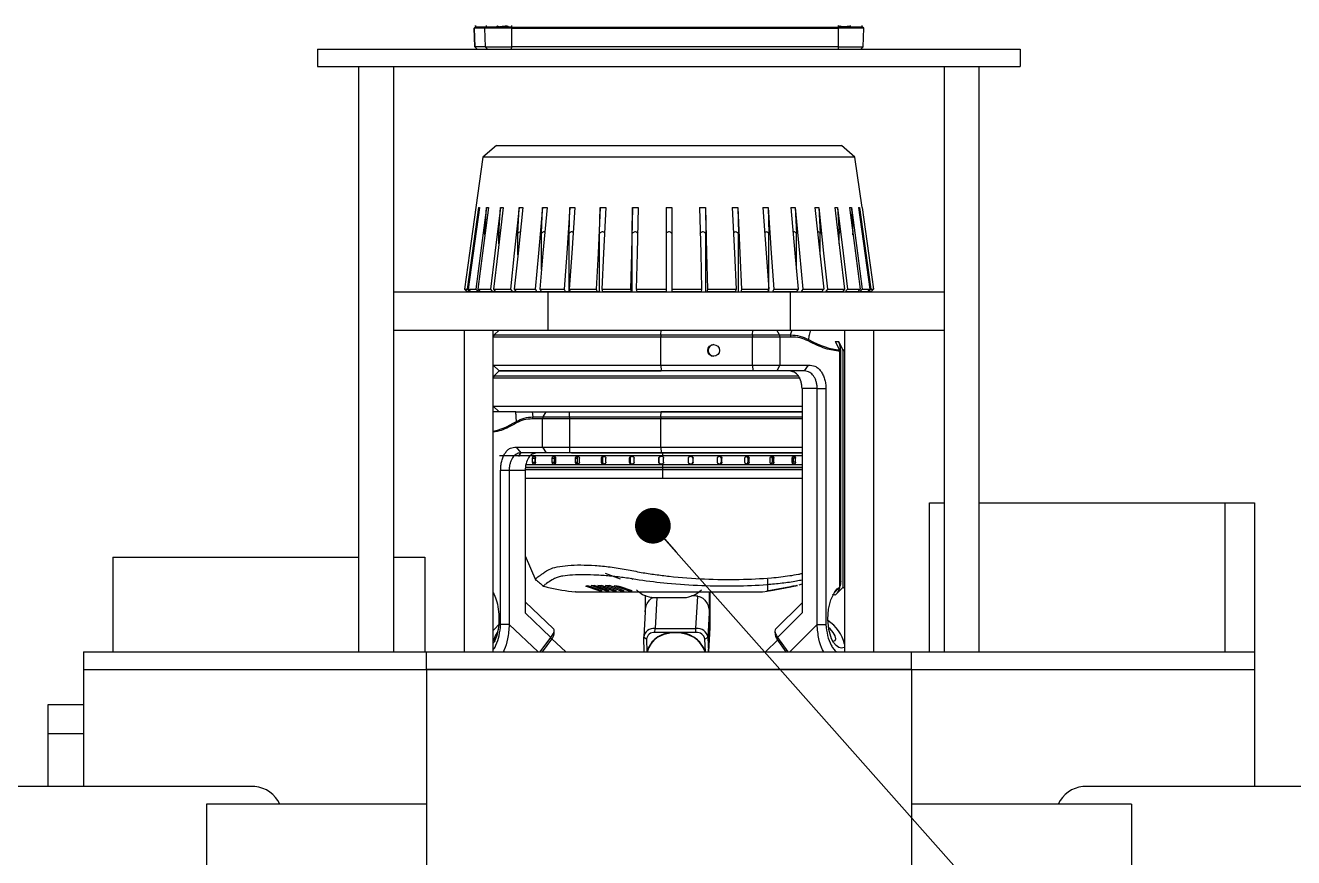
# Model space of a CAD drawing. Header units: millimetres. Extents: x 0 to 297, y 0 to 210.
# Drawn here: x 140.25 to 176.35, y 159.02 to 182.72 of the extents above; entities that cross this region are included whole.
import ezdxf

# ---------------------------------------------------------------- set-up
doc = ezdxf.new("R2010")
doc.units = ezdxf.units.MM
doc.layers.add('图框', color=7, linetype='Continuous')
doc.dimstyles.new('SLDDIMSTYLE0', dxfattribs={"dimtxt": 0.18, "dimasz": 1.016, "dimexe": 0, "dimexo": 0.0625, "dimgap": 0, "dimtad": 0, "dimtih": 1, "dimtoh": 1, "dimdec": 0, "dimrnd": 1e-09, "dimzin": 0, "dimdsep": 46, "dimtxsty": 'Standard', "dimblk1": 'DOT', "dimblk2": 'DOT', "dimsah": 1, "dimcen": 0.09, "dimadec": 0, "dimazin": 0, "dimtfac": 1.016, "dimtdec": 0, "dimtofl": 0, "dimtmove": 0, "dimatfit": 3, "dimldrblk": 'DOT', "dimfxl": 1, "dimfrac": 2, "dimtolj": 1, "dimtzin": 0, "dimarcsym": 0})

# ---------------------------------------------------------------- blocks, each defined once
blk = doc.blocks.new('_Dot')
at = {"color": 0, "linetype": 'ByBlock', "lineweight": -2}
blk.add_line((-0.5, 0), (-1, 0), dxfattribs=at)
at = {"color": 0, "linetype": 'ByBlock', "const_width": 0.5}
blk.add_lwpolyline([(-0.25, 0, 1), (0.25, 0, 1)], format="xyb", close=True, dxfattribs=at)

msp = doc.modelspace()

# ---------------------------------------------------------------- linework, layer by layer
at = {"color": 7, "linetype": 'Continuous', "lineweight": 25}
for p, q in [((153.063, 182.72), (153.066, 182.67)), ((153.066, 182.67), (153.064, 182.72)), ((153.36, 182.72), (153.363, 182.67)), ((153.689, 182.691), (153.667, 182.704)), ((153.682, 182.704), (153.685, 182.705)), ((153.686, 182.703), (153.682, 182.704)), ((153.715, 182.684), (153.738, 182.67)), ((153.981, 182.691), (153.959, 182.704)), ((154.082, 182.72), (154.082, 182.67)), ((163.394, 182.67), (163.394, 182.72)), ((163.417, 182.691), (163.396, 182.704)), ((163.74, 182.704), (163.741, 182.706)), ((164.068, 182.67), (164.071, 182.72)), ((153.055, 182.67), (153.023, 182.637)), ((153.023, 182.637), (153.055, 182.67)), ((153.023, 182.637), (153.041, 182.111)), ((153.319, 182.637), (153.023, 182.637)), ((153.041, 182.111), (153.023, 182.637)), ((153.023, 182.637), (153.023, 182.637)), ((153.351, 182.67), (153.055, 182.67)), ((153.351, 182.67), (153.319, 182.637)), ((154.091, 182.637), (153.319, 182.637)), ((153.319, 182.637), (153.337, 182.111)), ((153.363, 182.67), (153.351, 182.67)), ((154.09, 182.67), (153.351, 182.67)), ((154.016, 182.671), (154.013, 182.672)), ((154.035, 182.67), (154.052, 182.67)), ((154.082, 182.67), (154.09, 182.67)), ((154.091, 182.637), (154.09, 182.67)), ((154.09, 182.67), (163.386, 182.67)), ((154.091, 182.111), (154.091, 182.637)), ((154.091, 182.637), (163.387, 182.637)), ((163.386, 182.67), (163.394, 182.67)), ((163.386, 182.67), (163.387, 182.637)), ((164.08, 182.67), (163.386, 182.67)), ((163.387, 182.637), (163.386, 182.111)), ((164.112, 182.637), (163.387, 182.637)), ((164.112, 182.637), (164.08, 182.67)), ((164.093, 182.111), (164.112, 182.637)), ((148.567, 182.045), (148.567, 181.545)), ((148.567, 182.045), (168.567, 182.045)), ((153.041, 182.111), (153.11, 182.045)), ((153.337, 182.111), (153.041, 182.111)), ((153.11, 182.045), (153.041, 182.111)), ((153.041, 182.111), (153.041, 182.111)), ((153.337, 182.111), (154.091, 182.111)), ((153.337, 182.111), (153.406, 182.045)), ((154.089, 182.045), (154.091, 182.111)), ((163.386, 182.111), (154.091, 182.111)), ((163.386, 182.111), (163.384, 182.045)), ((163.386, 182.111), (164.093, 182.111)), ((164.024, 182.045), (164.093, 182.111)), ((168.567, 182.045), (168.567, 181.545)), ((148.567, 181.545), (168.567, 181.545)), ((149.734, 181.545), (149.734, 164.878)), ((150.734, 164.878), (150.734, 181.545)), ((166.4, 181.545), (166.4, 164.878)), ((167.4, 164.878), (167.4, 181.545)), ((153.653, 179.296), (153.273, 178.966)), ((153.653, 179.296), (158.567, 179.296)), ((158.567, 179.296), (163.482, 179.296)), ((163.861, 178.966), (163.482, 179.296)), ((153.273, 178.966), (153.072, 177.533)), ((158.567, 178.966), (153.273, 178.966)), ((163.861, 178.966), (158.567, 178.966)), ((164.063, 177.533), (163.861, 178.966)), ((153.141, 177.533), (153.17, 177.533)), ((153.329, 176.793), (153.375, 177.533)), ((153.375, 177.533), (153.432, 177.533)), ((153.724, 176.793), (153.767, 177.533)), ((153.767, 177.533), (153.85, 177.533)), ((154.266, 176.793), (154.304, 177.533)), ((154.304, 177.533), (154.411, 177.533)), ((154.94, 176.793), (154.971, 177.533)), ((154.971, 177.533), (155.099, 177.533)), ((155.723, 176.793), (155.747, 177.533)), ((155.747, 177.533), (155.892, 177.533)), ((156.593, 176.793), (156.609, 177.533)), ((156.609, 177.533), (156.766, 177.533)), ((157.522, 176.793), (157.531, 177.533)), ((157.531, 177.533), (157.695, 177.533)), ((158.484, 177.533), (158.65, 177.533)), ((158.484, 177.533), (158.484, 175.212)), ((158.65, 177.533), (158.65, 175.212)), ((159.439, 177.533), (159.603, 177.533)), ((159.603, 177.533), (159.612, 176.793)), ((160.368, 177.533), (160.525, 177.533)), ((160.525, 177.533), (160.542, 176.793)), ((161.242, 177.533), (161.387, 177.533)), ((161.387, 177.533), (161.411, 176.793)), ((162.035, 177.533), (162.163, 177.533)), ((162.163, 177.533), (162.195, 176.793)), ((162.723, 177.533), (162.83, 177.533)), ((162.83, 177.533), (162.868, 176.793)), ((163.284, 177.533), (163.368, 177.533)), ((163.368, 177.533), (163.41, 176.793)), ((163.702, 177.533), (163.759, 177.533)), ((163.759, 177.533), (163.805, 176.793)), ((163.964, 177.533), (163.993, 177.533)), ((153.337, 176.813), (153.329, 176.793)), ((153.329, 176.752), (153.329, 176.793)), ((153.724, 176.498), (153.724, 176.793)), ((154.266, 176.188), (154.266, 176.793)), ((154.94, 175.77), (154.94, 176.793)), ((155.723, 175.13), (155.723, 176.793)), ((156.593, 175.13), (156.593, 176.793)), ((157.522, 175.13), (157.522, 176.793)), ((159.612, 175.13), (159.612, 176.793)), ((160.542, 175.13), (160.542, 176.793)), ((161.411, 175.13), (161.411, 176.793)), ((162.195, 175.77), (162.195, 176.793)), ((162.868, 176.188), (162.868, 176.793)), ((163.41, 176.498), (163.41, 176.793)), ((163.805, 176.793), (163.798, 176.811)), ((163.805, 176.752), (163.805, 176.793)), ((150.734, 175.128), (155.115, 175.128)), ((152.746, 175.212), (152.82, 175.212)), ((152.891, 175.13), (152.818, 175.13)), ((152.849, 175.212), (153.069, 175.212)), ((152.92, 175.13), (152.891, 175.13)), ((153.136, 175.13), (152.92, 175.13)), ((153.126, 175.212), (153.484, 175.212)), ((153.193, 175.13), (153.136, 175.13)), ((153.546, 175.13), (153.193, 175.13)), ((153.63, 175.13), (153.546, 175.13)), ((153.568, 175.212), (154.054, 175.212)), ((154.109, 175.13), (153.63, 175.13)), ((154.049, 175.13), (154.049, 175.128)), ((154.216, 175.13), (154.109, 175.13)), ((154.161, 175.212), (154.762, 175.212)), ((154.808, 175.13), (154.216, 175.13)), ((154.935, 175.13), (154.808, 175.13)), ((154.889, 175.212), (155.584, 175.212)), ((155.62, 175.13), (154.935, 175.13)), ((155.115, 175.128), (155.115, 174.045)), ((155.115, 175.128), (162.019, 175.128)), ((155.584, 175.212), (155.62, 175.13)), ((155.723, 175.13), (155.62, 175.13)), ((155.723, 175.13), (155.765, 175.13)), ((155.729, 175.212), (156.498, 175.212)), ((155.729, 175.212), (155.765, 175.13)), ((156.522, 175.13), (155.765, 175.13)), ((156.359, 175.13), (156.359, 175.128)), ((156.498, 175.212), (156.522, 175.13)), ((156.593, 175.13), (156.522, 175.13)), ((156.593, 175.13), (156.679, 175.13)), ((156.654, 175.212), (157.474, 175.212)), ((156.654, 175.212), (156.679, 175.13)), ((157.487, 175.13), (156.679, 175.13)), ((157.474, 175.212), (157.487, 175.13)), ((157.522, 175.13), (157.487, 175.13)), ((157.522, 175.13), (157.651, 175.13)), ((157.638, 175.212), (158.484, 175.212)), ((157.638, 175.212), (157.651, 175.13)), ((158.484, 175.13), (157.651, 175.13)), ((158.484, 175.212), (158.484, 175.13)), ((158.484, 175.13), (158.65, 175.13)), ((158.65, 175.212), (159.496, 175.212)), ((158.65, 175.212), (158.65, 175.13)), ((159.483, 175.13), (158.65, 175.13)), ((159.496, 175.212), (159.483, 175.13)), ((159.483, 175.13), (159.612, 175.13)), ((159.612, 175.13), (159.648, 175.13)), ((159.66, 175.212), (159.648, 175.13)), ((160.455, 175.13), (159.648, 175.13)), ((159.66, 175.212), (160.48, 175.212)), ((160.48, 175.212), (160.455, 175.13)), ((160.455, 175.13), (160.542, 175.13)), ((160.542, 175.13), (160.612, 175.13)), ((160.636, 175.212), (160.612, 175.13)), ((161.37, 175.13), (160.612, 175.13)), ((160.636, 175.212), (161.406, 175.212)), ((160.775, 175.128), (160.775, 175.13)), ((161.406, 175.212), (161.37, 175.13)), ((161.37, 175.13), (161.411, 175.13)), ((161.411, 175.13), (161.514, 175.13)), ((161.55, 175.212), (161.514, 175.13)), ((162.199, 175.13), (161.514, 175.13)), ((161.55, 175.212), (162.245, 175.212)), ((162.019, 175.128), (162.019, 174.045)), ((162.019, 175.128), (166.4, 175.128)), ((162.199, 175.13), (162.327, 175.13)), ((162.918, 175.13), (162.327, 175.13)), ((162.373, 175.212), (162.973, 175.212)), ((162.918, 175.13), (163.025, 175.13)), ((163.505, 175.13), (163.025, 175.13)), ((163.08, 175.212), (163.567, 175.212)), ((163.085, 175.128), (163.085, 175.13)), ((163.505, 175.13), (163.588, 175.13)), ((163.941, 175.13), (163.588, 175.13)), ((163.65, 175.212), (164.009, 175.212)), ((163.941, 175.13), (163.998, 175.13)), ((164.215, 175.13), (163.998, 175.13)), ((164.066, 175.212), (164.285, 175.212)), ((164.215, 175.13), (164.244, 175.13)), ((164.317, 175.13), (164.244, 175.13)), ((164.314, 175.212), (164.388, 175.212)), ((150.734, 174.045), (155.115, 174.045)), ((152.734, 174.045), (152.734, 164.878)), ((153.567, 164.878), (153.567, 174.045)), ((153.732, 174.045), (153.592, 173.904)), ((155.115, 174.045), (162.019, 174.045)), ((158.339, 173.904), (158.345, 174.045)), ((160.945, 173.904), (160.951, 174.045)), ((161.714, 173.904), (161.638, 174.045)), ((162.019, 174.045), (166.4, 174.045)), ((162.028, 173.904), (162.072, 174.046)), ((163.567, 174.045), (163.567, 164.878)), ((164.4, 164.878), (164.4, 174.045)), ((158.338, 173.845), (153.567, 173.845)), ((153.592, 173.904), (158.339, 173.904)), ((160.944, 173.845), (158.338, 173.845)), ((158.338, 173.046), (158.338, 173.845)), ((158.339, 173.904), (160.945, 173.904)), ((160.944, 173.046), (160.944, 173.845)), ((161.727, 173.845), (160.944, 173.845)), ((160.945, 173.904), (161.714, 173.904)), ((161.714, 173.904), (162.028, 173.904)), ((161.727, 173.845), (161.727, 173.046)), ((162.042, 173.845), (161.727, 173.845)), ((163.3, 173.718), (163.39, 173.718)), ((163.3, 173.718), (163.424, 173.484)), ((163.39, 173.718), (163.514, 173.484)), ((163.455, 173.452), (163.433, 173.452)), ((163.434, 166.719), (163.434, 173.44)), ((163.455, 166.886), (163.455, 173.452)), ((163.567, 173.451), (163.524, 173.44)), ((163.524, 166.719), (163.524, 173.44)), ((153.567, 173.046), (153.734, 172.88)), ((153.567, 173.046), (158.338, 173.046)), ((158.338, 173.046), (160.944, 173.046)), ((158.338, 173.046), (158.345, 172.88)), ((160.944, 173.046), (160.951, 172.88)), ((160.944, 173.046), (161.727, 173.046)), ((161.727, 173.046), (161.637, 172.88)), ((161.727, 173.046), (162.537, 173.046)), ((162.424, 172.88), (162.537, 173.046)), ((162.299, 172.679), (153.567, 172.679)), ((153.734, 172.88), (153.592, 172.738)), ((153.592, 172.738), (162.264, 172.738)), ((158.345, 172.88), (153.734, 172.88)), ((153.734, 172.88), (158.345, 172.88)), ((160.951, 172.88), (158.345, 172.88)), ((161.637, 172.88), (160.951, 172.88)), ((162.424, 172.88), (161.637, 172.88)), ((162.786, 172.38), (162.355, 172.38)), ((162.355, 172.38), (162.355, 165.99)), ((162.786, 172.38), (163.034, 172.38)), ((162.786, 165.658), (162.786, 172.38)), ((163.034, 172.38), (163.034, 165.658)), ((153.567, 171.88), (153.734, 171.713)), ((153.567, 171.88), (162.355, 171.88)), ((154.204, 171.713), (153.567, 171.713)), ((154.669, 171.713), (154.693, 171.571)), ((154.669, 171.713), (155.074, 171.713)), ((154.971, 171.512), (154.677, 171.512)), ((154.693, 171.571), (154.986, 171.571)), ((155.732, 171.512), (154.971, 171.512)), ((154.971, 170.713), (154.971, 171.512)), ((154.986, 171.571), (155.074, 171.713)), ((154.986, 171.571), (155.733, 171.571)), ((155.074, 171.713), (155.739, 171.713)), ((158.338, 171.512), (155.732, 171.512)), ((155.732, 171.512), (155.732, 170.713)), ((155.733, 171.571), (155.739, 171.713)), ((155.733, 171.571), (158.339, 171.571)), ((155.739, 171.713), (158.345, 171.713)), ((158.338, 170.713), (158.338, 171.512)), ((162.355, 171.512), (158.338, 171.512)), ((158.339, 171.571), (158.345, 171.713)), ((158.339, 171.571), (162.355, 171.571)), ((158.345, 171.713), (162.355, 171.713)), ((162.355, 171.713), (158.345, 171.713)), ((154.222, 170.713), (154.971, 170.713)), ((154.222, 170.713), (154.346, 170.546)), ((154.29, 170.463), (154.364, 170.546)), ((154.29, 170.463), (154.29, 170.444)), ((155.074, 170.546), (154.346, 170.546)), ((154.736, 170.446), (154.716, 170.446)), ((154.971, 170.713), (155.732, 170.713)), ((154.971, 170.713), (155.074, 170.546)), ((155.739, 170.546), (155.074, 170.546)), ((155.306, 170.446), (155.281, 170.446)), ((155.732, 170.713), (158.338, 170.713)), ((155.732, 170.713), (155.739, 170.546)), ((158.345, 170.546), (155.739, 170.546)), ((155.975, 170.446), (155.947, 170.446)), ((156.723, 170.446), (156.692, 170.446)), ((157.527, 170.446), (157.494, 170.446)), ((158.362, 170.446), (158.329, 170.446)), ((158.338, 170.713), (158.345, 170.546)), ((158.338, 170.713), (162.355, 170.713)), ((162.355, 170.546), (158.345, 170.546)), ((158.379, 170.443), (158.362, 170.446)), ((158.383, 170.546), (158.379, 170.463)), ((158.379, 170.463), (158.379, 170.443)), ((159.204, 170.446), (159.171, 170.446)), ((160.026, 170.446), (159.994, 170.446)), ((160.804, 170.446), (160.774, 170.446)), ((161.514, 170.446), (161.488, 170.446)), ((162.134, 170.446), (162.112, 170.446)), ((153.775, 165.658), (153.775, 170.046)), ((154.018, 170.046), (153.775, 170.046)), ((154.473, 170.046), (154.018, 170.046)), ((154.018, 170.046), (154.018, 165.658)), ((154.473, 170.046), (154.473, 165.99)), ((154.686, 170.28), (154.686, 170.396)), ((154.686, 170.396), (154.752, 170.396)), ((154.686, 170.28), (154.752, 170.28)), ((154.736, 170.23), (154.716, 170.23)), ((154.752, 170.396), (154.752, 170.28)), ((154.767, 170.28), (154.767, 170.396)), ((155.245, 170.28), (155.245, 170.396)), ((155.245, 170.396), (155.301, 170.396)), ((155.245, 170.28), (155.301, 170.28)), ((155.306, 170.23), (155.281, 170.23)), ((155.301, 170.396), (155.301, 170.28)), ((155.343, 170.28), (155.343, 170.396)), ((155.905, 170.28), (155.905, 170.396)), ((155.905, 170.396), (155.95, 170.396)), ((155.905, 170.28), (155.95, 170.28)), ((155.975, 170.23), (155.947, 170.23)), ((155.95, 170.396), (155.95, 170.28)), ((156.017, 170.28), (156.017, 170.396)), ((156.646, 170.28), (156.646, 170.396)), ((156.646, 170.396), (156.678, 170.396)), ((156.646, 170.28), (156.678, 170.28)), ((156.678, 170.396), (156.678, 170.28)), ((156.723, 170.23), (156.692, 170.23)), ((156.769, 170.28), (156.769, 170.396)), ((157.445, 170.28), (157.445, 170.396)), ((157.445, 170.396), (157.463, 170.396)), ((157.445, 170.28), (157.463, 170.28)), ((157.463, 170.396), (157.463, 170.28)), ((157.527, 170.23), (157.494, 170.23)), ((157.575, 170.28), (157.575, 170.396)), ((158.279, 170.28), (158.279, 170.396)), ((158.279, 170.396), (158.283, 170.396)), ((158.279, 170.28), (158.283, 170.28)), ((158.283, 170.396), (158.283, 170.28)), ((158.362, 170.23), (158.329, 170.23)), ((158.379, 170.233), (158.362, 170.23)), ((158.379, 170.233), (158.379, 170.213)), ((158.379, 170.213), (158.383, 170.13)), ((158.382, 170.135), (158.379, 170.063)), ((158.379, 170.063), (158.379, 169.813)), ((158.412, 170.28), (158.412, 170.396)), ((158.5, 170.13), (158.417, 170.13)), ((158.5, 170.13), (158.417, 170.13)), ((158.659, 170.13), (158.575, 170.13)), ((158.659, 170.13), (158.575, 170.13)), ((158.817, 170.13), (158.734, 170.13)), ((158.817, 170.13), (158.734, 170.13)), ((158.817, 170.13), (158.734, 170.13)), ((159.121, 170.28), (159.121, 170.396)), ((159.204, 170.23), (159.171, 170.23)), ((159.253, 170.396), (159.243, 170.396)), ((159.243, 170.396), (159.243, 170.28)), ((159.253, 170.28), (159.243, 170.28)), ((159.253, 170.28), (159.253, 170.396)), ((159.946, 170.28), (159.946, 170.396)), ((160.026, 170.23), (159.994, 170.23)), ((160.074, 170.396), (160.049, 170.396)), ((160.049, 170.396), (160.049, 170.28)), ((160.074, 170.28), (160.049, 170.28)), ((160.074, 170.28), (160.074, 170.396)), ((160.73, 170.28), (160.73, 170.396)), ((160.804, 170.23), (160.774, 170.23)), ((160.848, 170.396), (160.81, 170.396)), ((160.81, 170.396), (160.81, 170.28)), ((160.848, 170.28), (160.81, 170.28)), ((160.848, 170.28), (160.848, 170.396)), ((161.448, 170.28), (161.448, 170.396)), ((161.514, 170.23), (161.488, 170.23)), ((161.553, 170.396), (161.503, 170.396)), ((161.503, 170.396), (161.503, 170.28)), ((161.553, 170.28), (161.503, 170.28)), ((161.553, 170.28), (161.553, 170.396)), ((162.078, 170.28), (162.078, 170.396)), ((162.168, 170.396), (162.107, 170.396)), ((162.107, 170.396), (162.107, 170.28)), ((162.168, 170.28), (162.107, 170.28)), ((162.134, 170.23), (162.112, 170.23)), ((162.168, 170.28), (162.168, 170.396)), ((165.984, 164.878), (165.984, 169.128)), ((165.984, 169.128), (166.4, 169.128)), ((167.4, 169.128), (174.4, 169.128)), ((174.4, 164.878), (174.4, 169.128)), ((174.4, 169.128), (175.234, 169.128)), ((175.234, 169.128), (175.234, 164.878)), ((142.734, 167.578), (142.734, 164.878)), ((142.734, 167.578), (149.734, 167.578)), ((147.734, 167.578), (147.734, 167.589)), ((150.734, 167.578), (151.617, 167.578)), ((151.617, 167.578), (151.617, 164.878)), ((154.473, 167.616), (154.779, 166.917)), ((157.187, 166.952), (156.762, 167.116)), ((157.531, 166.952), (157.493, 166.969)), ((157.524, 166.952), (157.531, 166.952)), ((161.375, 166.952), (161.375, 166.615)), ((162.274, 166.794), (162.355, 166.817)), ((153.583, 166.498), (153.567, 166.517)), ((154.997, 166.75), (155.001, 166.751)), ((156.581, 166.615), (156.216, 166.741)), ((156.668, 166.615), (156.26, 166.761)), ((156.352, 166.767), (156.439, 166.771)), ((156.771, 166.615), (156.352, 166.767)), ((156.864, 166.615), (156.439, 166.771)), ((156.545, 166.773), (156.643, 166.773)), ((156.973, 166.615), (156.545, 166.773)), ((156.668, 166.615), (156.581, 166.615)), ((157.071, 166.615), (156.643, 166.773)), ((156.762, 166.771), (156.871, 166.767)), ((157.187, 166.615), (156.762, 166.771)), ((156.864, 166.615), (156.771, 166.615)), ((157.291, 166.615), (156.871, 166.767)), ((156.973, 166.651), (156.973, 166.615)), ((157.071, 166.615), (156.973, 166.615)), ((157.004, 166.761), (157.071, 166.758)), ((157.412, 166.615), (157.004, 166.761)), ((157.522, 166.615), (157.156, 166.741)), ((157.187, 166.653), (157.187, 166.615)), ((157.291, 166.615), (157.187, 166.615)), ((157.412, 166.653), (157.412, 166.615)), ((157.522, 166.615), (157.412, 166.615)), ((157.885, 166.494), (157.885, 166.005)), ((159.335, 165.55), (159.385, 166.466)), ((159.716, 166.588), (159.716, 165.99)), ((159.74, 165.658), (159.74, 166.588)), ((161.232, 166.588), (161.372, 166.612)), ((161.349, 166.615), (162.025, 166.741)), ((161.375, 166.615), (161.349, 166.615)), ((161.375, 166.615), (162.132, 166.761)), ((161.399, 166.615), (162.176, 166.767)), ((161.414, 166.615), (161.399, 166.615)), ((161.414, 166.615), (162.202, 166.771)), ((161.426, 166.615), (162.22, 166.773)), ((161.432, 166.615), (161.426, 166.615)), ((161.432, 166.615), (162.225, 166.773)), ((161.432, 166.615), (162.04, 166.735)), ((162.104, 166.757), (162.132, 166.761)), ((162.12, 166.751), (162.22, 166.771)), ((162.176, 166.767), (162.202, 166.771)), ((162.218, 166.77), (162.204, 166.767)), ((162.22, 166.773), (162.225, 166.773)), ((163.264, 166.55), (163.434, 166.719)), ((163.302, 166.498), (163.524, 166.719)), ((163.524, 166.719), (163.567, 166.692)), ((155.284, 165.537), (154.473, 166.303)), ((158.121, 166.425), (159.013, 166.425)), ((158.218, 166.425), (158.17, 165.55)), ((162.355, 166.281), (161.602, 165.531)), ((155.208, 165.295), (154.473, 165.99)), ((157.886, 166.021), (157.847, 165.313)), ((159.716, 165.99), (159.678, 165.295)), ((162.355, 165.99), (161.658, 165.295)), ((154.018, 165.658), (153.775, 165.658)), ((154.018, 165.658), (154.843, 164.878)), ((155.295, 165.387), (155.299, 165.489)), ((158.169, 165.433), (158.17, 165.55)), ((158.752, 165.433), (158.169, 165.433)), ((158.17, 165.55), (159.335, 165.55)), ((159.335, 165.433), (158.752, 165.433)), ((159.335, 165.433), (159.335, 165.55)), ((159.697, 164.878), (159.74, 165.658)), ((159.699, 164.878), (159.737, 165.576)), ((159.728, 165.578), (159.74, 165.658)), ((161.584, 165.461), (161.593, 165.366)), ((162.004, 164.878), (162.786, 165.658)), ((162.786, 165.658), (163.034, 165.658)), ((154.898, 164.878), (155.208, 165.295)), ((155.227, 165.241), (154.956, 164.878)), ((155.227, 165.241), (155.208, 165.295)), ((155.635, 164.878), (155.237, 165.255)), ((157.927, 165.241), (157.847, 165.295)), ((157.863, 164.878), (157.847, 165.295)), ((157.927, 165.241), (157.941, 164.878)), ((159.678, 165.295), (159.592, 165.241)), ((159.606, 164.878), (159.592, 165.241)), ((159.678, 165.295), (159.694, 164.878)), ((161.663, 165.222), (161.317, 164.878)), ((161.658, 165.295), (161.649, 165.241)), ((161.905, 164.878), (161.649, 165.241)), ((161.658, 165.295), (161.952, 164.878)), ((141.9, 164.878), (141.9, 164.378)), ((141.9, 164.878), (151.664, 164.878)), ((151.664, 164.878), (165.471, 164.878)), ((151.664, 164.378), (151.664, 164.878)), ((165.471, 164.378), (165.471, 164.878)), ((165.471, 164.878), (175.234, 164.878)), ((175.234, 164.878), (175.234, 164.378)), ((141.9, 164.378), (141.9, 161.045)), ((141.9, 164.378), (151.664, 164.378)), ((141.9, 164.378), (141.9, 161.045)), ((141.9, 164.378), (151.664, 164.378)), ((151.664, 164.378), (151.664, 155.211)), ((151.664, 164.378), (165.47, 164.378)), ((165.471, 164.378), (151.664, 164.378)), ((151.664, 164.378), (151.664, 160.545)), ((165.47, 164.378), (165.47, 155.211)), ((165.471, 164.378), (175.234, 164.378)), ((165.471, 164.378), (165.471, 160.545)), ((165.471, 164.378), (175.234, 164.378)), ((175.234, 164.378), (175.234, 161.045)), ((140.9, 163.378), (141.9, 163.378)), ((140.9, 162.545), (140.9, 163.378)), ((140.9, 161.045), (140.9, 162.545)), ((141.9, 162.545), (140.9, 162.545)), ((146.782, 161.045), (124.194, 161.045)), ((192.941, 161.045), (170.352, 161.045)), ((151.664, 160.545), (145.4, 160.545)), ((145.4, 160.545), (145.4, 155.211)), ((171.734, 160.545), (165.47, 160.545)), ((171.734, 160.545), (171.734, 155.211))]:
    msp.add_line(p, q, dxfattribs=at)
at = {"color": 7, "linetype": 'Continuous', "lineweight": 25, "flags": 128}
for points in [[(153.072, 177.533), (152.89, 176.234), (152.746, 175.212)], [(153.141, 177.533), (152.961, 176.234), (152.82, 175.212)], [(153.17, 177.533), (152.99, 176.234), (152.849, 175.212)], [(153.375, 177.533), (153.203, 176.234), (153.069, 175.212)], [(153.432, 177.533), (153.26, 176.234), (153.126, 175.212)], [(153.767, 177.533), (153.608, 176.234), (153.484, 175.212)], [(153.85, 177.533), (153.692, 176.234), (153.568, 175.212)], [(154.304, 177.533), (154.164, 176.234), (154.054, 175.212)], [(154.411, 177.533), (154.271, 176.234), (154.161, 175.212)], [(154.971, 177.533), (154.854, 176.234), (154.762, 175.212)], [(155.099, 177.533), (154.981, 176.234), (154.889, 175.212)], [(155.747, 177.533), (155.656, 176.234), (155.584, 175.212)], [(155.892, 177.533), (155.8, 176.234), (155.729, 175.212)], [(156.609, 177.533), (156.547, 176.234), (156.498, 175.212)], [(156.766, 177.533), (156.704, 176.234), (156.654, 175.212)], [(157.531, 177.533), (157.499, 176.234), (157.474, 175.212)], [(157.695, 177.533), (157.663, 176.234), (157.638, 175.212)], [(159.439, 177.533), (159.471, 176.234), (159.496, 175.212)], [(159.603, 177.533), (159.635, 176.234), (159.66, 175.212)], [(160.368, 177.533), (160.431, 176.234), (160.48, 175.212)], [(160.525, 177.533), (160.587, 176.234), (160.636, 175.212)], [(161.242, 177.533), (161.334, 176.234), (161.406, 175.212)], [(161.387, 177.533), (161.478, 176.234), (161.55, 175.212)], [(162.035, 177.533), (162.153, 176.234), (162.245, 175.212)], [(162.163, 177.533), (162.28, 176.234), (162.373, 175.212)], [(162.723, 177.533), (162.863, 176.234), (162.973, 175.212)], [(162.83, 177.533), (162.97, 176.234), (163.08, 175.212)], [(163.284, 177.533), (163.442, 176.234), (163.567, 175.212)], [(163.368, 177.533), (163.526, 176.234), (163.65, 175.212)], [(163.702, 177.533), (163.874, 176.234), (164.009, 175.212)], [(163.759, 177.533), (163.931, 176.234), (164.066, 175.212)], [(163.964, 177.533), (164.144, 176.234), (164.285, 175.212)], [(163.993, 177.533), (164.173, 176.234), (164.314, 175.212)], [(164.062, 177.533), (164.245, 176.234), (164.388, 175.212)], [(152.746, 175.212), (152.786, 175.166), (152.818, 175.13)], [(152.82, 175.212), (152.859, 175.166), (152.891, 175.13)], [(152.849, 175.212), (152.888, 175.166), (152.92, 175.13)], [(153.069, 175.212), (153.106, 175.166), (153.136, 175.13)], [(153.126, 175.212), (153.163, 175.166), (153.193, 175.13)], [(153.484, 175.212), (153.519, 175.166), (153.546, 175.13)], [(153.568, 175.212), (153.602, 175.166), (153.63, 175.13)], [(154.054, 175.212), (154.085, 175.166), (154.109, 175.13)], [(154.161, 175.212), (154.192, 175.166), (154.216, 175.13)], [(154.762, 175.212), (154.787, 175.166), (154.808, 175.13)], [(154.889, 175.212), (154.915, 175.166), (154.935, 175.13)], [(162.245, 175.212), (162.219, 175.166), (162.199, 175.13)], [(162.373, 175.212), (162.347, 175.166), (162.327, 175.13)], [(162.973, 175.212), (162.942, 175.166), (162.918, 175.13)], [(163.08, 175.212), (163.049, 175.166), (163.025, 175.13)], [(163.567, 175.212), (163.532, 175.166), (163.505, 175.13)], [(163.65, 175.212), (163.615, 175.166), (163.588, 175.13)], [(164.009, 175.212), (163.971, 175.166), (163.941, 175.13)], [(164.066, 175.212), (164.028, 175.166), (163.998, 175.13)], [(164.285, 175.212), (164.246, 175.166), (164.215, 175.13)], [(164.314, 175.212), (164.275, 175.166), (164.244, 175.13)], [(164.388, 175.212), (164.348, 175.166), (164.317, 175.13)], [(163.567, 165.014), (163.555, 165.005), (163.479, 164.986), (163.4, 165.005), (163.323, 165.061), (163.255, 165.145), (163.195, 165.257), (163.116, 165.519), (163.088, 165.808), (163.109, 166.097), (163.175, 166.367), (163.285, 166.593), (163.359, 166.675), (163.434, 166.719), (163.434, 166.719)], [(153.567, 165.493), (153.616, 165.551), (153.714, 165.654)], [(153.68, 165.441), (153.677, 165.437), (153.616, 165.339), (153.587, 165.257), (153.596, 165.201), (153.601, 165.195)], [(155.208, 165.295), (155.243, 165.345), (155.27, 165.392), (155.288, 165.437), (155.298, 165.475), (155.298, 165.507), (155.29, 165.531), (155.284, 165.537)], [(159.599, 164.878), (159.553, 165.008), (159.443, 165.162), (159.283, 165.29), (159.086, 165.38), (158.866, 165.427), (158.639, 165.427), (158.422, 165.38), (158.232, 165.29), (158.082, 165.162), (157.984, 165.008), (157.948, 164.878)], [(161.602, 165.531), (161.602, 165.531), (161.588, 165.507), (161.583, 165.475), (161.588, 165.437), (161.602, 165.392), (161.626, 165.345), (161.658, 165.295)], [(163.24, 165.182), (163.295, 165.201), (163.314, 165.257), (163.294, 165.339), (163.239, 165.437), (163.156, 165.535), (163.111, 165.577)]]:
    msp.add_lwpolyline(points, dxfattribs=at)
at = {"color": 7, "linetype": 'Continuous', "lineweight": 25}
msp.add_circle((159.839, 173.463), 0.167, dxfattribs=at)
for centre, radius, start, end in [((153.65, 173.845), 0.0833, 135, 180), ((159.7, 173.849), 1.362, 177.6715, 180.1512), ((162.306, 173.849), 1.362, 177.6715, 180.1512), ((161.601, 173.848), 0.127, 358.8485, 26.4459), ((161.925, 173.848), 0.117, 358.8651, 28.8597), ((162.446, 173.761), 0.0912, 342.2876, 10.4439), ((162.884, 173.455), 0.571, 359.7595, 27.4613), ((159.846, 173.463), 0.167, 91.3464, 180.0297), ((159.846, 173.463), 0.167, 179.9703, 268.6536), ((153.65, 172.679), 0.0833, 135, 180), ((154.785, 171.514), 0.108, 148.0513, 181.065), ((155.085, 171.514), 0.114, 150.23, 181.1202), ((157.094, 171.516), 1.362, 177.6715, 180.1512), ((159.7, 171.516), 1.362, 177.6715, 180.1512), ((154.306, 171.423), 0.0831, 165.4525, 196.3273), ((154.823, 170.398), 0.0711, 154.0826, 180.9263), ((155.354, 170.399), 0.0532, 127.5994, 183.0003), ((155.999, 170.399), 0.0492, 108.4058, 182.656), ((156.726, 170.398), 0.0482, 92.3844, 182.2008), ((157.513, 170.397), 0.0494, 90.7102, 180.693), ((158.333, 170.397), 0.05, 90.0302, 180.0302), ((159.193, 170.397), 0.0498, 359.7633, 89.7613), ((160, 170.398), 0.0489, 358.6944, 88.632), ((160.762, 170.399), 0.048, 357.0665, 80.3071), ((161.454, 170.4), 0.0489, 355.8265, 63.9132), ((162.048, 170.399), 0.059, 357.802, 40.6778), ((154.823, 170.279), 0.0711, 179.0761, 205.8745), ((155.354, 170.277), 0.0532, 176.9902, 232.5172), ((155.998, 170.277), 0.0481, 176.3079, 252.2017), ((156.726, 170.278), 0.0482, 177.7992, 267.6156), ((157.513, 170.279), 0.0494, 179.307, 269.2898), ((158.333, 170.28), 0.05, 179.9698, 269.9698), ((159.193, 170.28), 0.0498, 270.2387, 0.2367), ((160, 170.279), 0.0489, 271.368, 1.3056), ((160.762, 170.277), 0.0479, 279.4669, 2.9432), ((161.453, 170.277), 0.0504, 296.6604, 2.9787), ((162.047, 170.278), 0.0599, 319.6741, 1.8446), ((158.121, 166.675), 0.25, 258.5921, 270), ((159.013, 166.675), 0.25, 270, 281.4079), ((162.485, 164.84), 1.114, 13.6927, 57.0063), ((155.001, 165.436), 0.298, 319.2688, 350.5199), ((158.134, 165.263), 0.289, 82.8626, 173.7674), ((158.142, 165.218), 0.217, 82.8626, 173.7674), ((158.67, 164.692), 0.745, 83.6475, 165.5517), ((158.825, 164.621), 0.815, 18.4013, 95.1449), ((159.368, 165.236), 0.316, 10.7241, 95.9138), ((159.359, 165.197), 0.237, 10.7241, 95.9138), ((161.867, 165.413), 0.278, 189.8099, 218.2529), ((146.713, 160.197), 0.85, 24.1293, 85.342), ((170.424, 160.193), 0.855, 94.8328, 155.696)]:
    msp.add_arc(centre, radius, start, end, dxfattribs=at)
for centre, major_axis, ratio, start_param, end_param in [((158.627, 182.657), (-5.248, 9.073), 0.258906, 2.739189, 2.978432), ((158.627, 182.657), (-5.248, 9.073), 0.258906, 3.007418, 3.02537), ((158.504, 180.324), (5.402, 9.099), 0.216589, 3.329915, 3.52321), ((163.41, 165.367), (0, 1.523), 0.413054, 6.211696, 6.243837), ((158.567, 162.158), (5.137, 0.657), 0.834107, 1.305428, 1.340147)]:
    msp.add_ellipse(centre, major_axis=major_axis, ratio=ratio, start_param=start_param, end_param=end_param, dxfattribs=at)
for points, knots in [([(153.682, 182.703), (153.692, 182.697), (153.703, 182.691), (153.713, 182.685), (153.714, 182.685)], [0, 0, 0, 0, 0.9507015, 1, 1, 1, 1]), ([(153.709, 182.68), (153.704, 182.683), (153.698, 182.686), (153.691, 182.69), (153.69, 182.691)], [0, 0, 0, 0, 0.810977, 1, 1, 1, 1]), ([(153.954, 182.702), (153.953, 182.701), (153.951, 182.7), (153.936, 182.697), (153.909, 182.693), (153.874, 182.69), (153.836, 182.686), (153.8, 182.682), (153.769, 182.679), (153.749, 182.675), (153.745, 182.673), (153.743, 182.672)], [0, 0, 0, 0, 0.030974, 0.156021, 0.281121, 0.406195, 0.531269, 0.65637, 0.781417, 0.906542, 1, 1, 1, 1]), ([(154.015, 182.671), (154.005, 182.677), (153.994, 182.684), (153.983, 182.69), (153.982, 182.691)], [0, 0, 0, 0, 0.8933542, 1, 1, 1, 1]), ([(163.471, 182.709), (163.461, 182.703), (163.441, 182.692), (163.421, 182.68), (163.411, 182.674)], [0, 0, 0, 0, 0.496798, 1, 1, 1, 1]), ([(163.413, 182.674), (163.412, 182.674), (163.411, 182.676), (163.433, 182.679), (163.478, 182.683), (163.539, 182.688), (163.606, 182.692), (163.668, 182.696), (163.718, 182.7), (163.733, 182.703), (163.74, 182.704)], [0, 0, 0, 0, 0.019283, 0.159387, 0.299544, 0.439575, 0.579785, 0.719777, 0.860001, 1, 1, 1, 1]), ([(163.429, 182.685), (163.427, 182.686), (163.423, 182.688), (163.42, 182.69), (163.419, 182.691)], [0, 0, 0, 0, 0.659896, 1, 1, 1, 1]), ([(163.683, 182.67), (163.693, 182.676), (163.713, 182.688), (163.733, 182.7), (163.744, 182.706)], [0, 0, 0, 0, 0.496731, 1, 1, 1, 1]), ([(153.765, 176.835), (153.763, 176.836), (153.755, 176.84), (153.74, 176.821), (153.729, 176.802), (153.724, 176.793)], [0, 0, 0, 0, 0.101519, 0.540914, 1, 1, 1, 1]), ([(154.336, 176.83), (154.328, 176.834), (154.312, 176.842), (154.287, 176.822), (154.273, 176.803), (154.266, 176.793)], [0, 0, 0, 0, 0.293901, 0.639213, 1, 1, 1, 1]), ([(155.035, 176.826), (155.035, 176.826), (155.024, 176.838), (154.996, 176.842), (154.964, 176.823), (154.948, 176.803), (154.94, 176.793)], [0, 0, 0, 0, 0.0138155, 0.3835341, 0.6850116, 1, 1, 1, 1]), ([(155.841, 176.816), (155.838, 176.82), (155.822, 176.835), (155.787, 176.842), (155.75, 176.823), (155.732, 176.803), (155.723, 176.793)], [0, 0, 0, 0, 0.113739, 0.445997, 0.716927, 1, 1, 1, 1]), ([(156.731, 176.808), (156.724, 176.815), (156.705, 176.834), (156.663, 176.842), (156.622, 176.823), (156.603, 176.803), (156.593, 176.793)], [0, 0, 0, 0, 0.184506, 0.490233, 0.73953, 1, 1, 1, 1]), ([(157.686, 176.793), (157.673, 176.806), (157.647, 176.831), (157.596, 176.843), (157.553, 176.823), (157.533, 176.803), (157.522, 176.793)], [0, 0, 0, 0, 0.287722, 0.554754, 0.772498, 1, 1, 1, 1]), ([(158.65, 176.793), (158.637, 176.806), (158.611, 176.831), (158.559, 176.843), (158.515, 176.823), (158.494, 176.803), (158.484, 176.793)], [0, 0, 0, 0, 0.287722, 0.554754, 0.772498, 1, 1, 1, 1]), ([(159.612, 176.793), (159.599, 176.806), (159.573, 176.831), (159.521, 176.843), (159.479, 176.823), (159.458, 176.803), (159.448, 176.793)], [0, 0, 0, 0, 0.287722, 0.554754, 0.772498, 1, 1, 1, 1]), ([(160.542, 176.793), (160.529, 176.806), (160.504, 176.831), (160.455, 176.842), (160.421, 176.827), (160.407, 176.813), (160.403, 176.809)], [0, 0, 0, 0, 0.330722, 0.63766, 0.887945, 1, 1, 1, 1]), ([(161.411, 176.793), (161.4, 176.806), (161.377, 176.831), (161.332, 176.842), (161.304, 176.829), (161.294, 176.819), (161.293, 176.818)], [0, 0, 0, 0, 0.360251, 0.694594, 0.967226, 1, 1, 1, 1]), ([(162.195, 176.793), (162.184, 176.806), (162.164, 176.83), (162.126, 176.843), (162.107, 176.83), (162.099, 176.825)], [0, 0, 0, 0, 0.397717, 0.766833, 1, 1, 1, 1]), ([(162.868, 176.793), (162.859, 176.805), (162.843, 176.83), (162.814, 176.843), (162.801, 176.834), (162.798, 176.832)], [0, 0, 0, 0, 0.456367, 0.879915, 1, 1, 1, 1]), ([(163.41, 176.793), (163.403, 176.807), (163.392, 176.83), (163.376, 176.833), (163.369, 176.835)], [0, 0, 0, 0, 0.58805, 1, 1, 1, 1]), ([(162.594, 174.046), (162.581, 173.998), (162.557, 173.912), (162.542, 173.818), (162.536, 173.777)], [0, 0, 0, 0, 0.559961, 1, 1, 1, 1]), ([(162.028, 173.904), (162.118, 173.899), (162.298, 173.888), (162.456, 173.814), (162.536, 173.777)], [0, 0, 0, 0, 0.499156, 1, 1, 1, 1]), ([(162.533, 173.733), (162.456, 173.767), (162.302, 173.835), (162.129, 173.842), (162.042, 173.845)], [0, 0, 0, 0, 0.5, 1, 1, 1, 1]), ([(163.434, 173.44), (163.299, 173.457), (163.022, 173.492), (162.698, 173.651), (162.533, 173.733)], [0, 0, 0, 0, 0.489385, 1, 1, 1, 1]), ([(163.424, 173.484), (163.427, 173.477), (163.433, 173.464), (163.434, 173.448), (163.434, 173.44)], [0, 0, 0, 0, 0.500015, 1, 1, 1, 1]), ([(163.524, 173.44), (163.524, 173.449), (163.523, 173.465), (163.516, 173.478), (163.514, 173.484)], [0, 0, 0, 0, 0.559424, 1, 1, 1, 1]), ([(162.537, 173.046), (162.6, 173.043), (162.698, 173.037), (162.813, 172.961), (162.891, 172.878), (162.953, 172.773), (162.999, 172.652), (163.029, 172.519), (163.032, 172.426), (163.034, 172.38)], [0, 0, 0, 0, 0.234925, 0.365132, 0.49175, 0.619895, 0.747511, 0.873146, 1, 1, 1, 1]), ([(162.355, 172.38), (162.354, 172.413), (162.351, 172.479), (162.322, 172.606), (162.257, 172.745), (162.135, 172.858), (162.037, 172.872), (161.988, 172.88)], [0, 0, 0, 0, 0.1249425, 0.2516182, 0.500249, 0.7490195, 1, 1, 1, 1]), ([(162.786, 172.38), (162.785, 172.413), (162.782, 172.481), (162.76, 172.577), (162.727, 172.666), (162.669, 172.762), (162.592, 172.833), (162.502, 172.873), (162.451, 172.878), (162.424, 172.88)], [0, 0, 0, 0, 0.12686, 0.25359, 0.380356, 0.507326, 0.733758, 0.861976, 1, 1, 1, 1]), ([(154.225, 171.444), (154.223, 171.496), (154.22, 171.59), (154.209, 171.675), (154.204, 171.713)], [0, 0, 0, 0, 0.559971, 1, 1, 1, 1]), ([(154.204, 171.713), (154.273, 171.713), (154.402, 171.713), (154.584, 171.713), (154.669, 171.713)], [0, 0, 0, 0, 0.533651, 1, 1, 1, 1]), ([(154.225, 171.444), (154.298, 171.481), (154.443, 171.554), (154.61, 171.565), (154.693, 171.571)], [0, 0, 0, 0, 0.500546, 1, 1, 1, 1]), ([(154.677, 171.512), (154.594, 171.508), (154.434, 171.5), (154.293, 171.432), (154.226, 171.4)], [0, 0, 0, 0, 0.518335, 1, 1, 1, 1]), ([(154.226, 171.4), (154.075, 171.316), (153.836, 171.182), (153.64, 171.15), (153.567, 171.138)], [0, 0, 0, 0, 0.630195, 1, 1, 1, 1]), ([(154.29, 170.463), (154.199, 170.463), (154.016, 170.463), (153.843, 170.463), (153.744, 170.463), (153.743, 170.463), (153.743, 170.463)], [0, 0, 0, 0, 0.2706294, 0.541057, 0.8113051, 1, 1, 1, 1]), ([(153.775, 170.046), (153.777, 170.093), (153.78, 170.185), (153.806, 170.317), (153.846, 170.438), (153.902, 170.543), (153.971, 170.626), (154.075, 170.703), (154.164, 170.709), (154.222, 170.713)], [0, 0, 0, 0, 0.1262094, 0.2514771, 0.3784105, 0.5059345, 0.6324936, 0.7626466, 1, 1, 1, 1]), ([(154.346, 170.546), (154.322, 170.544), (154.275, 170.54), (154.193, 170.499), (154.123, 170.428), (154.071, 170.331), (154.041, 170.243), (154.022, 170.147), (154.02, 170.08), (154.018, 170.046)], [0, 0, 0, 0, 0.138551, 0.267333, 0.494989, 0.621274, 0.747426, 0.873613, 1, 1, 1, 1]), ([(158.379, 170.463), (158.169, 170.463), (157.747, 170.463), (157.131, 170.463), (156.539, 170.463), (155.982, 170.463), (155.469, 170.463), (155.01, 170.463), (154.606, 170.463), (154.395, 170.463), (154.29, 170.463)], [0, 0, 0, 0, 0.125132, 0.250171, 0.375127, 0.500001, 0.624882, 0.749849, 0.874889, 1, 1, 1, 1]), ([(154.806, 170.546), (154.761, 170.539), (154.671, 170.524), (154.561, 170.412), (154.502, 170.273), (154.477, 170.146), (154.474, 170.08), (154.473, 170.046)], [0, 0, 0, 0, 0.250784, 0.499275, 0.748127, 0.874983, 1, 1, 1, 1]), ([(155.792, 170.546), (155.872, 170.546), (156.118, 170.546), (156.578, 170.546), (157.158, 170.546), (157.763, 170.546), (158.176, 170.546), (158.383, 170.546)], [0, 0, 0, 0, 0.107783, 0.331603, 0.554851, 0.777056, 1, 1, 1, 1]), ([(162.355, 170.463), (162.332, 170.463), (162.186, 170.463), (161.855, 170.463), (161.367, 170.463), (160.826, 170.463), (160.247, 170.463), (159.639, 170.463), (159.013, 170.463), (158.591, 170.463), (158.379, 170.463)], [0, 0, 0, 0, 0.026431, 0.165576, 0.304629, 0.443592, 0.582562, 0.721627, 0.860774, 1, 1, 1, 1]), ([(158.383, 170.546), (158.59, 170.546), (159.005, 170.546), (159.621, 170.546), (160.218, 170.546), (160.789, 170.546), (161.321, 170.546), (161.802, 170.546), (162.149, 170.546), (162.311, 170.546), (162.355, 170.546)], [0, 0, 0, 0, 0.135881, 0.271382, 0.407202, 0.543308, 0.679438, 0.81522, 0.950369, 1, 1, 1, 1]), ([(158.379, 170.063), (158.169, 170.063), (157.747, 170.063), (157.131, 170.063), (156.539, 170.063), (155.982, 170.063), (155.469, 170.063), (155.012, 170.063), (154.677, 170.063), (154.522, 170.063), (154.474, 170.063)], [0, 0, 0, 0, 0.134489, 0.268877, 0.403177, 0.537389, 0.671608, 0.805919, 0.940309, 1, 1, 1, 1]), ([(158.383, 170.13), (158.175, 170.13), (157.762, 170.13), (157.156, 170.13), (156.574, 170.13), (156.025, 170.13), (155.519, 170.13), (155.07, 170.13), (154.717, 170.13), (154.546, 170.13), (154.478, 170.13)], [0, 0, 0, 0, 0.1309, 0.261443, 0.392288, 0.523408, 0.654551, 0.785359, 0.915553, 1, 1, 1, 1]), ([(154.479, 170.135), (154.543, 170.135), (154.712, 170.135), (155.062, 170.135), (155.512, 170.135), (156.018, 170.135), (156.568, 170.135), (157.152, 170.135), (157.76, 170.135), (158.174, 170.135), (158.382, 170.135)], [0, 0, 0, 0, 0.080856, 0.211338, 0.342969, 0.474392, 0.605577, 0.737466, 0.868482, 1, 1, 1, 1]), ([(154.493, 170.213), (154.534, 170.213), (154.684, 170.213), (155.012, 170.213), (155.468, 170.213), (155.982, 170.213), (156.539, 170.213), (157.131, 170.213), (157.747, 170.213), (158.169, 170.213), (158.379, 170.213)], [0, 0, 0, 0, 0.052588, 0.187993, 0.323319, 0.458552, 0.593778, 0.729092, 0.864495, 1, 1, 1, 1]), ([(158.379, 170.213), (158.591, 170.213), (159.013, 170.213), (159.639, 170.213), (160.247, 170.213), (160.826, 170.213), (161.367, 170.213), (161.855, 170.213), (162.186, 170.213), (162.332, 170.213), (162.355, 170.213)], [0, 0, 0, 0, 0.139226, 0.278373, 0.417438, 0.556408, 0.695371, 0.834424, 0.973569, 1, 1, 1, 1]), ([(162.355, 170.063), (162.332, 170.063), (162.186, 170.063), (161.855, 170.063), (161.367, 170.063), (160.826, 170.063), (160.247, 170.063), (159.639, 170.063), (159.013, 170.063), (158.591, 170.063), (158.379, 170.063)], [0, 0, 0, 0, 0.026431, 0.165576, 0.304629, 0.443592, 0.582562, 0.721627, 0.860774, 1, 1, 1, 1]), ([(158.382, 170.135), (158.59, 170.135), (159.005, 170.135), (159.622, 170.135), (160.22, 170.135), (160.791, 170.135), (161.325, 170.135), (161.807, 170.135), (162.154, 170.135), (162.314, 170.135), (162.355, 170.135)], [0, 0, 0, 0, 0.1363208, 0.2716674, 0.4082048, 0.5445269, 0.6806023, 0.8174082, 0.9533075, 1, 1, 1, 1]), ([(162.355, 170.13), (162.311, 170.13), (162.149, 170.13), (161.8, 170.13), (161.319, 170.13), (160.786, 170.13), (160.216, 170.13), (159.618, 170.13), (159.004, 170.13), (158.59, 170.13), (158.383, 170.13)], [0, 0, 0, 0, 0.049931, 0.185434, 0.321252, 0.457354, 0.593482, 0.729261, 0.864402, 1, 1, 1, 1]), ([(158.379, 169.813), (158.198, 169.813), (157.81, 169.813), (157.211, 169.813), (156.587, 169.813), (155.98, 169.813), (155.425, 169.813), (154.955, 169.813), (154.641, 169.813), (154.505, 169.813), (154.473, 169.813)], [0, 0, 0, 0, 0.1159305, 0.2477402, 0.3901319, 0.537813, 0.6854941, 0.8278857, 0.9596955, 1, 1, 1, 1]), ([(162.355, 169.813), (162.309, 169.813), (162.137, 169.813), (161.778, 169.813), (161.31, 169.813), (160.825, 169.813), (160.31, 169.813), (159.742, 169.813), (159.092, 169.813), (158.627, 169.813), (158.379, 169.813)], [0, 0, 0, 0, 0.052072, 0.194413, 0.322913, 0.44449, 0.566067, 0.694566, 0.836908, 1, 1, 1, 1]), ([(154.771, 166.949), (154.771, 166.954), (154.773, 166.967), (154.842, 167.019), (154.932, 167.085), (155.026, 167.146), (155.142, 167.235), (155.372, 167.307), (155.684, 167.347), (156.049, 167.36), (156.456, 167.346), (156.896, 167.304), (157.346, 167.231), (157.771, 167.142), (158.178, 167.082), (158.784, 167.007), (159.594, 166.948), (160.571, 166.935), (161.282, 166.969), (161.749, 167.016), (162.006, 167.05), (162.208, 167.082), (162.321, 167.106), (162.355, 167.114)], [0, 0, 0, 0, 0.062647, 0.135058, 0.172333, 0.209512, 0.248388, 0.290849, 0.331498, 0.372437, 0.413368, 0.453831, 0.495526, 0.534683, 0.571501, 0.608352, 0.704152, 0.802615, 0.899136, 0.928743, 0.958014, 0.987316, 1, 1, 1, 1]), ([(154.767, 166.945), (154.805, 166.912), (154.881, 166.848), (154.958, 166.783), (154.996, 166.751)], [0, 0, 0, 0, 0.5000049, 1, 1, 1, 1]), ([(162.355, 166.926), (162.304, 166.915), (162.126, 166.877), (161.79, 166.832), (161.218, 166.774), (160.462, 166.742), (159.511, 166.753), (158.593, 166.815), (157.855, 166.902), (157.324, 166.992), (156.915, 167.04), (156.523, 167.068), (156.148, 167.078), (155.815, 167.069), (155.57, 167.045), (155.404, 167.012), (155.308, 166.974), (155.194, 166.901), (155.075, 166.827), (154.999, 166.768), (154.998, 166.757), (154.998, 166.752)], [0, 0, 0, 0, 0.019891, 0.069463, 0.118487, 0.215235, 0.312076, 0.407835, 0.483315, 0.521701, 0.556922, 0.595204, 0.633149, 0.671388, 0.709635, 0.733357, 0.757648, 0.780245, 0.859001, 0.932467, 1, 1, 1, 1]), ([(163.455, 166.886), (163.454, 166.849), (163.452, 166.799), (163.438, 166.753), (163.434, 166.742)], [0, 0, 0, 0, 0.747916, 1, 1, 1, 1]), ([(153.567, 166.563), (153.597, 166.5), (153.662, 166.366), (153.715, 166.096), (153.734, 165.806), (153.711, 165.513), (153.651, 165.292), (153.597, 165.166), (153.572, 165.131), (153.567, 165.125)], [0, 0, 0, 0, 0.158368, 0.340203, 0.522253, 0.703904, 0.885822, 0.979465, 1, 1, 1, 1]), ([(155.002, 166.755), (155.046, 166.742), (155.339, 166.658), (155.644, 166.62), (155.902, 166.588)], [0, 0, 0, 0, 0.15076, 1, 1, 1, 1]), ([(155.914, 166.588), (155.911, 166.588), (155.903, 166.588), (155.994, 166.588), (156.184, 166.588), (156.471, 166.588), (156.838, 166.588), (157.271, 166.588), (157.755, 166.588), (158.269, 166.588), (158.795, 166.588), (159.312, 166.588), (159.8, 166.588), (160.242, 166.588), (160.618, 166.588), (160.917, 166.588), (161.121, 166.588), (161.227, 166.588), (161.222, 166.588), (161.22, 166.588)], [0, 0, 0, 0, 0.0235802, 0.0863032, 0.1490263, 0.2117493, 0.2744723, 0.3371953, 0.3999183, 0.4626413, 0.5253643, 0.5880873, 0.6508103, 0.7135333, 0.7762563, 0.8389793, 0.9017023, 0.9644253, 1, 1, 1, 1]), ([(156.216, 166.741), (156.212, 166.743), (156.204, 166.747), (156.203, 166.752), (156.207, 166.756), (156.215, 166.757), (156.218, 166.757)], [0, 0, 0, 0, 0.298886, 0.564991, 0.798558, 1, 1, 1, 1]), ([(156.218, 166.757), (156.226, 166.758), (156.239, 166.76), (156.254, 166.761), (156.26, 166.761)], [0, 0, 0, 0, 0.559978, 1, 1, 1, 1]), ([(157.071, 166.758), (157.078, 166.757), (157.092, 166.756), (157.115, 166.752), (157.139, 166.747), (157.15, 166.743), (157.156, 166.741)], [0, 0, 0, 0, 0.201468, 0.43504, 0.701134, 1, 1, 1, 1]), ([(157.642, 166.646), (157.698, 166.599), (157.824, 166.493), (157.983, 166.452), (158.072, 166.429)], [0, 0, 0, 0, 0.446076, 1, 1, 1, 1]), ([(157.889, 166.02), (157.892, 166.063), (157.899, 166.159), (157.964, 166.293), (158.041, 166.391), (158.102, 166.423), (158.116, 166.431)], [0, 0, 0, 0, 0.26177, 0.580023, 0.902057, 1, 1, 1, 1]), ([(158.078, 166.429), (158.076, 166.429), (158.066, 166.429), (158.12, 166.429), (158.239, 166.429), (158.413, 166.429), (158.612, 166.429), (158.734, 166.429), (158.795, 166.429)], [0, 0, 0, 0, 0.03361, 0.226888, 0.420166, 0.613444, 0.806722, 1, 1, 1, 1]), ([(158.795, 166.429), (158.848, 166.429), (158.956, 166.429), (159.05, 166.429), (159.055, 166.429), (159.057, 166.429)], [0, 0, 0, 0, 0.3538441, 0.7076881, 1, 1, 1, 1]), ([(159.062, 166.429), (159.151, 166.452), (159.311, 166.493), (159.436, 166.599), (159.492, 166.646)], [0, 0, 0, 0, 0.553924, 1, 1, 1, 1]), ([(159.385, 166.466), (159.41, 166.461), (159.462, 166.451), (159.552, 166.396), (159.639, 166.295), (159.705, 166.149), (159.712, 166.043), (159.716, 165.99)], [0, 0, 0, 0, 0.121243, 0.250545, 0.499854, 0.747131, 1, 1, 1, 1]), ([(162.025, 166.741), (162.035, 166.743), (162.053, 166.747), (162.077, 166.752), (162.094, 166.756), (162.101, 166.757), (162.104, 166.757)], [0, 0, 0, 0, 0.298886, 0.564991, 0.798558, 1, 1, 1, 1]), ([(163.425, 166.71), (163.422, 166.697), (163.409, 166.649), (163.369, 166.574), (163.324, 166.523), (163.302, 166.498)], [0, 0, 0, 0, 0.154729, 0.578857, 1, 1, 1, 1]), ([(153.567, 164.946), (153.573, 164.953), (153.601, 164.985), (153.665, 165.109), (153.743, 165.339), (153.765, 165.55), (153.775, 165.658)], [0, 0, 0, 0, 0.0481826, 0.2329729, 0.6103805, 1, 1, 1, 1]), ([(154.018, 165.658), (154.009, 165.52), (153.991, 165.266), (153.914, 165.001), (153.857, 164.897), (153.847, 164.878)], [0, 0, 0, 0, 0.492869, 0.908236, 1, 1, 1, 1]), ([(162.976, 164.878), (162.965, 164.897), (162.9, 165.001), (162.816, 165.267), (162.797, 165.52), (162.786, 165.658)], [0, 0, 0, 0, 0.092666, 0.507576, 1, 1, 1, 1]), ([(163.034, 165.658), (163.046, 165.551), (163.07, 165.341), (163.157, 165.106), (163.248, 164.966), (163.304, 164.901), (163.337, 164.882), (163.343, 164.878)], [0, 0, 0, 0, 0.331975, 0.654683, 0.812455, 0.963446, 1, 1, 1, 1])]:
    msp.add_open_spline(points, degree=3, knots=knots, dxfattribs=at)
for points in [[(153.363, 182.67), (153.376, 182.67), (153.403, 182.67), (153.571, 182.67), (153.807, 182.67), (153.99, 182.67), (154.082, 182.67)], [(163.394, 182.67), (163.485, 182.67), (163.667, 182.67), (163.892, 182.67), (164.045, 182.67), (164.06, 182.67), (164.068, 182.67)], [(154.686, 170.396), (154.686, 170.403), (154.687, 170.416), (154.694, 170.433), (154.704, 170.444), (154.712, 170.446), (154.716, 170.446)], [(154.736, 170.446), (154.74, 170.446), (154.748, 170.444), (154.758, 170.433), (154.765, 170.416), (154.766, 170.403), (154.767, 170.396)], [(155.245, 170.396), (155.245, 170.403), (155.247, 170.416), (155.255, 170.433), (155.267, 170.444), (155.277, 170.446), (155.281, 170.446)], [(155.306, 170.446), (155.311, 170.446), (155.321, 170.444), (155.333, 170.433), (155.341, 170.416), (155.342, 170.403), (155.343, 170.396)], [(155.905, 170.396), (155.906, 170.403), (155.907, 170.416), (155.917, 170.433), (155.93, 170.444), (155.941, 170.446), (155.947, 170.446)], [(155.975, 170.446), (155.981, 170.446), (155.992, 170.444), (156.006, 170.433), (156.015, 170.416), (156.017, 170.403), (156.017, 170.396)], [(156.646, 170.396), (156.647, 170.403), (156.648, 170.416), (156.659, 170.433), (156.674, 170.444), (156.686, 170.446), (156.692, 170.446)], [(156.723, 170.446), (156.729, 170.446), (156.741, 170.444), (156.756, 170.433), (156.767, 170.416), (156.768, 170.403), (156.769, 170.396)], [(157.445, 170.396), (157.446, 170.403), (157.448, 170.416), (157.459, 170.433), (157.475, 170.444), (157.488, 170.446), (157.494, 170.446)], [(157.527, 170.446), (157.533, 170.446), (157.546, 170.444), (157.562, 170.433), (157.573, 170.416), (157.575, 170.403), (157.575, 170.396)], [(158.279, 170.396), (158.28, 170.403), (158.281, 170.416), (158.293, 170.433), (158.309, 170.444), (158.322, 170.446), (158.329, 170.446)], [(158.379, 170.443), (158.384, 170.441), (158.393, 170.437), (158.404, 170.425), (158.411, 170.412), (158.412, 170.402), (158.412, 170.396)], [(159.121, 170.396), (159.122, 170.403), (159.123, 170.416), (159.135, 170.433), (159.151, 170.444), (159.164, 170.446), (159.171, 170.446)], [(159.204, 170.446), (159.21, 170.446), (159.223, 170.444), (159.24, 170.433), (159.251, 170.416), (159.252, 170.403), (159.253, 170.396)], [(159.946, 170.396), (159.947, 170.403), (159.949, 170.416), (159.96, 170.433), (159.975, 170.444), (159.988, 170.446), (159.994, 170.446)], [(160.026, 170.446), (160.032, 170.446), (160.045, 170.444), (160.06, 170.433), (160.071, 170.416), (160.073, 170.403), (160.074, 170.396)], [(160.73, 170.396), (160.73, 170.403), (160.732, 170.416), (160.742, 170.433), (160.757, 170.444), (160.769, 170.446), (160.774, 170.446)], [(160.804, 170.446), (160.81, 170.446), (160.821, 170.444), (160.836, 170.433), (160.846, 170.416), (160.848, 170.403), (160.848, 170.396)], [(161.448, 170.396), (161.448, 170.403), (161.449, 170.416), (161.459, 170.433), (161.472, 170.444), (161.482, 170.446), (161.488, 170.446)], [(161.514, 170.446), (161.519, 170.446), (161.53, 170.444), (161.543, 170.433), (161.552, 170.416), (161.553, 170.403), (161.553, 170.396)], [(162.078, 170.396), (162.078, 170.403), (162.079, 170.416), (162.087, 170.433), (162.099, 170.444), (162.107, 170.446), (162.112, 170.446)], [(162.134, 170.446), (162.139, 170.446), (162.148, 170.444), (162.159, 170.433), (162.167, 170.416), (162.168, 170.403), (162.168, 170.396)], [(154.716, 170.23), (154.712, 170.231), (154.704, 170.232), (154.694, 170.244), (154.687, 170.26), (154.686, 170.273), (154.686, 170.28)], [(154.767, 170.28), (154.766, 170.273), (154.765, 170.26), (154.758, 170.244), (154.748, 170.232), (154.74, 170.231), (154.736, 170.23)], [(155.281, 170.23), (155.277, 170.231), (155.267, 170.232), (155.255, 170.244), (155.247, 170.26), (155.245, 170.273), (155.245, 170.28)], [(155.343, 170.28), (155.342, 170.273), (155.341, 170.26), (155.333, 170.244), (155.321, 170.232), (155.311, 170.231), (155.306, 170.23)], [(155.947, 170.23), (155.941, 170.231), (155.93, 170.232), (155.917, 170.244), (155.907, 170.26), (155.906, 170.273), (155.905, 170.28)], [(156.017, 170.28), (156.017, 170.273), (156.015, 170.26), (156.006, 170.244), (155.992, 170.232), (155.981, 170.231), (155.975, 170.23)], [(156.692, 170.23), (156.686, 170.231), (156.674, 170.232), (156.659, 170.244), (156.648, 170.26), (156.647, 170.273), (156.646, 170.28)], [(156.769, 170.28), (156.768, 170.273), (156.767, 170.26), (156.756, 170.244), (156.741, 170.232), (156.729, 170.231), (156.723, 170.23)], [(157.494, 170.23), (157.488, 170.231), (157.475, 170.232), (157.459, 170.244), (157.448, 170.26), (157.446, 170.273), (157.445, 170.28)], [(157.575, 170.28), (157.575, 170.273), (157.573, 170.26), (157.562, 170.244), (157.546, 170.232), (157.533, 170.231), (157.527, 170.23)], [(158.329, 170.23), (158.322, 170.231), (158.309, 170.232), (158.293, 170.244), (158.281, 170.26), (158.28, 170.273), (158.279, 170.28)], [(158.412, 170.28), (158.412, 170.275), (158.411, 170.265), (158.404, 170.251), (158.393, 170.239), (158.384, 170.235), (158.379, 170.233)], [(159.171, 170.23), (159.164, 170.231), (159.151, 170.232), (159.135, 170.244), (159.123, 170.26), (159.122, 170.273), (159.121, 170.28)], [(159.253, 170.28), (159.252, 170.273), (159.251, 170.26), (159.24, 170.244), (159.223, 170.232), (159.21, 170.231), (159.204, 170.23)], [(159.994, 170.23), (159.988, 170.231), (159.975, 170.232), (159.96, 170.244), (159.949, 170.26), (159.947, 170.273), (159.946, 170.28)], [(160.074, 170.28), (160.073, 170.273), (160.071, 170.26), (160.06, 170.244), (160.045, 170.232), (160.032, 170.231), (160.026, 170.23)], [(160.774, 170.23), (160.769, 170.231), (160.757, 170.232), (160.742, 170.244), (160.732, 170.26), (160.73, 170.273), (160.73, 170.28)], [(160.848, 170.28), (160.848, 170.273), (160.846, 170.26), (160.836, 170.244), (160.821, 170.232), (160.81, 170.231), (160.804, 170.23)], [(161.488, 170.23), (161.482, 170.231), (161.472, 170.232), (161.459, 170.244), (161.449, 170.26), (161.448, 170.273), (161.448, 170.28)], [(161.553, 170.28), (161.553, 170.273), (161.552, 170.26), (161.543, 170.244), (161.53, 170.232), (161.519, 170.231), (161.514, 170.23)], [(162.112, 170.23), (162.107, 170.231), (162.099, 170.232), (162.087, 170.244), (162.079, 170.26), (162.078, 170.273), (162.078, 170.28)], [(162.168, 170.28), (162.168, 170.273), (162.167, 170.26), (162.159, 170.244), (162.148, 170.232), (162.139, 170.231), (162.134, 170.23)], [(163.302, 166.498), (163.288, 166.502), (163.26, 166.511), (163.228, 166.502), (163.212, 166.498)]]:
    msp.add_open_spline(points, degree=3, dxfattribs=at)

# ---------------------------------------------------------------- leaders
at = {"layer": '图框'}
for points in [[(159.046, 190.373), (187.776, 179.215)], [(158.109, 168.472), (187.776, 135)]]:
    msp.add_leader(points, dimstyle='SLDDIMSTYLE0', dxfattribs=at)

doc.saveas('drawing.dxf')
